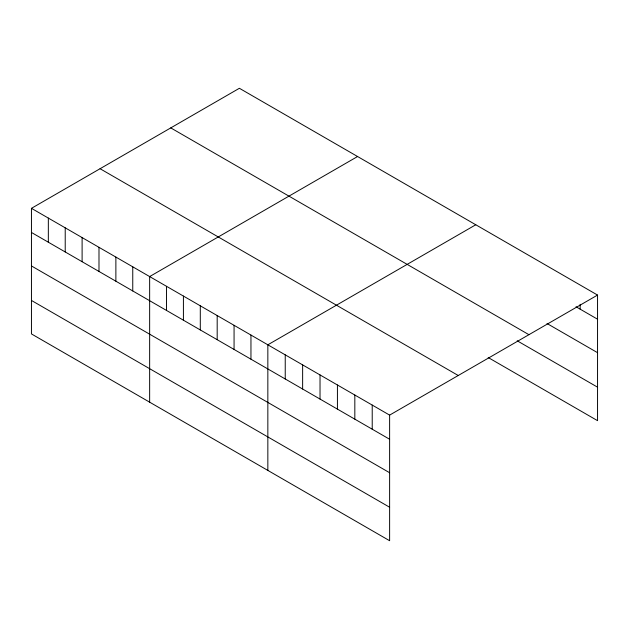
<?xml version="1.0" encoding="UTF-8"?>
<svg xmlns="http://www.w3.org/2000/svg" width="629" height="629" viewBox="0 0 629 629"><rect width="100%" height="100%" fill="white"/><g stroke="black" fill="none" stroke-linecap="round" stroke-linejoin="round"><path stroke-width="0.94" d="M31.45 208.333L389.618 415.116L389.618 540.72L31.45 333.928L31.45 208.333L239.382 88.28L597.55 295.072L597.55 420.667L488.198 357.531M357.579 156.519L149.647 276.571L149.647 402.167M475.776 224.765L267.844 344.81L267.844 470.413M389.618 415.116L597.55 295.072M576.015 306.763L597.55 319.202M547.018 323.51L597.55 352.68M170.766 127.899L528.934 334.683M517.195 340.792L597.55 387.181M100.066 168.714L458.234 375.505M31.45 232.463L389.618 439.246M31.45 265.949L389.618 472.733M31.45 300.45L389.618 507.233M580.15 304.326L580.15 309.154M372.219 405.076L372.219 429.206M354.827 395.028L354.827 419.158M337.427 384.987L337.427 409.117M320.027 374.939L320.027 399.077M302.635 364.899L302.635 389.029M285.236 354.858L285.236 378.988M250.955 335.06L250.955 359.19M234.067 325.311L234.067 349.441M217.186 315.569L217.186 339.699M200.297 305.82L200.297 329.95M183.416 296.07L183.416 320.2M166.528 286.321L166.528 310.451M132.758 266.822L132.758 290.952M115.878 257.072L115.878 281.202M98.989 247.323L98.989 271.461M82.108 237.581L82.108 261.711M65.219 227.832L65.219 251.962M48.339 218.082L48.339 242.212"/></g></svg>
